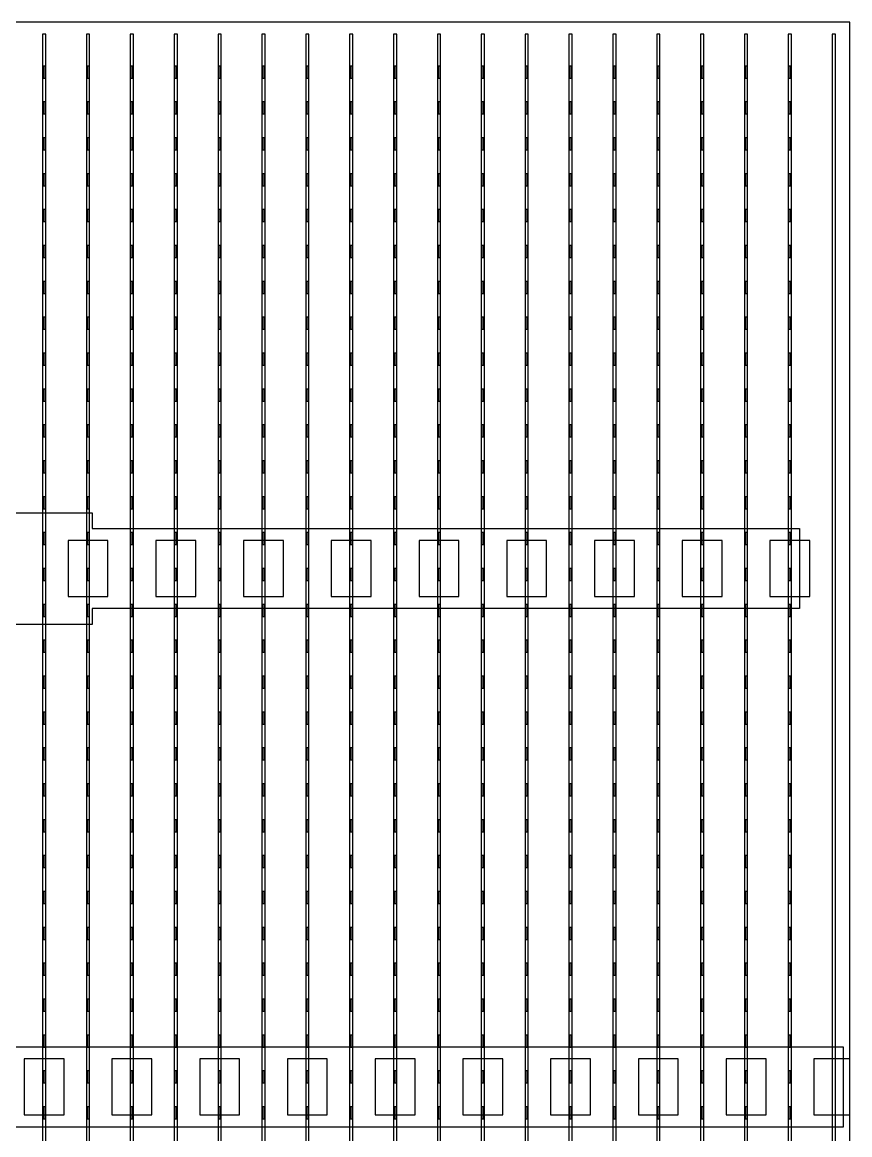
# Model space of a CAD drawing. Header units: millimetres. Extents: x -18 to 142, y -7 to 153.
# Drawn here: x 30.55 to 40.92, y 6.1 to 20.05 of the extents above; entities that cross this region are included whole.
import ezdxf

# ---------------------------------------------------------------- set-up
doc = ezdxf.new("R2010")
doc.units = ezdxf.units.MM
for name, color, linetype in [('BUSBARS', 3, 'Continuous'), ('CONTACT_PADS', 2, 'Continuous'), ('FINGERS', 1, 'Continuous'), ('INSULATION', 2, 'Continuous')]:
    doc.layers.add(name, color=color, linetype=linetype)

msp = doc.modelspace()

# ---------------------------------------------------------------- linework, layer by layer
at = {"layer": 'BUSBARS'}
for points in [[(40.29, 13.7), (40.29, 12.7), (31.42, 12.7), (31.42, 12.5), (30.22, 12.5), (30.22, 12.7), (21.35, 12.7), (21.35, 13.7), (30.22, 13.7), (30.22, 13.9), (31.42, 13.9), (31.42, 13.7), (40.29, 13.7)], [(40.84, 6.2), (40.84, 7.2), (20.8, 7.2), (20.8, 6.2), (40.84, 6.2)]]:
    msp.add_lwpolyline(points, close=True, dxfattribs=at)
at = {"layer": 'CONTACT_PADS'}
for points in [[(30.833, 19.35), (30.833, 19.5), (30.808, 19.5), (30.808, 19.35), (30.833, 19.35)], [(31.383, 19.35), (31.383, 19.5), (31.358, 19.5), (31.358, 19.35), (31.383, 19.35)], [(31.933, 19.35), (31.933, 19.5), (31.908, 19.5), (31.908, 19.35), (31.933, 19.35)], [(32.483, 19.35), (32.483, 19.5), (32.458, 19.5), (32.458, 19.35), (32.483, 19.35)], [(33.033, 19.35), (33.033, 19.5), (33.008, 19.5), (33.008, 19.35), (33.033, 19.35)], [(33.583, 19.35), (33.583, 19.5), (33.558, 19.5), (33.558, 19.35), (33.583, 19.35)], [(34.133, 19.35), (34.133, 19.5), (34.108, 19.5), (34.108, 19.35), (34.133, 19.35)], [(34.683, 19.35), (34.683, 19.5), (34.658, 19.5), (34.658, 19.35), (34.683, 19.35)], [(35.233, 19.35), (35.233, 19.5), (35.208, 19.5), (35.208, 19.35), (35.233, 19.35)], [(35.783, 19.35), (35.783, 19.5), (35.758, 19.5), (35.758, 19.35), (35.783, 19.35)], [(36.333, 19.35), (36.333, 19.5), (36.308, 19.5), (36.308, 19.35), (36.333, 19.35)], [(36.883, 19.35), (36.883, 19.5), (36.858, 19.5), (36.858, 19.35), (36.883, 19.35)], [(37.433, 19.35), (37.433, 19.5), (37.408, 19.5), (37.408, 19.35), (37.433, 19.35)], [(37.983, 19.35), (37.983, 19.5), (37.958, 19.5), (37.958, 19.35), (37.983, 19.35)], [(38.533, 19.35), (38.533, 19.5), (38.508, 19.5), (38.508, 19.35), (38.533, 19.35)], [(39.083, 19.35), (39.083, 19.5), (39.058, 19.5), (39.058, 19.35), (39.083, 19.35)], [(39.633, 19.35), (39.633, 19.5), (39.608, 19.5), (39.608, 19.35), (39.633, 19.35)], [(40.183, 19.35), (40.183, 19.5), (40.158, 19.5), (40.158, 19.35), (40.183, 19.35)], [(30.833, 18.9), (30.833, 19.05), (30.808, 19.05), (30.808, 18.9), (30.833, 18.9)], [(31.383, 18.9), (31.383, 19.05), (31.358, 19.05), (31.358, 18.9), (31.383, 18.9)], [(31.933, 18.9), (31.933, 19.05), (31.908, 19.05), (31.908, 18.9), (31.933, 18.9)], [(32.483, 18.9), (32.483, 19.05), (32.458, 19.05), (32.458, 18.9), (32.483, 18.9)], [(33.033, 18.9), (33.033, 19.05), (33.008, 19.05), (33.008, 18.9), (33.033, 18.9)], [(33.583, 18.9), (33.583, 19.05), (33.558, 19.05), (33.558, 18.9), (33.583, 18.9)], [(34.133, 18.9), (34.133, 19.05), (34.108, 19.05), (34.108, 18.9), (34.133, 18.9)], [(34.683, 18.9), (34.683, 19.05), (34.658, 19.05), (34.658, 18.9), (34.683, 18.9)], [(35.233, 18.9), (35.233, 19.05), (35.208, 19.05), (35.208, 18.9), (35.233, 18.9)], [(35.783, 18.9), (35.783, 19.05), (35.758, 19.05), (35.758, 18.9), (35.783, 18.9)], [(36.333, 18.9), (36.333, 19.05), (36.308, 19.05), (36.308, 18.9), (36.333, 18.9)], [(36.883, 18.9), (36.883, 19.05), (36.858, 19.05), (36.858, 18.9), (36.883, 18.9)], [(37.433, 18.9), (37.433, 19.05), (37.408, 19.05), (37.408, 18.9), (37.433, 18.9)], [(37.983, 18.9), (37.983, 19.05), (37.958, 19.05), (37.958, 18.9), (37.983, 18.9)], [(38.533, 18.9), (38.533, 19.05), (38.508, 19.05), (38.508, 18.9), (38.533, 18.9)], [(39.083, 18.9), (39.083, 19.05), (39.058, 19.05), (39.058, 18.9), (39.083, 18.9)], [(39.633, 18.9), (39.633, 19.05), (39.608, 19.05), (39.608, 18.9), (39.633, 18.9)], [(40.183, 18.9), (40.183, 19.05), (40.158, 19.05), (40.158, 18.9), (40.183, 18.9)], [(30.833, 18.45), (30.833, 18.6), (30.808, 18.6), (30.808, 18.45), (30.833, 18.45)], [(31.383, 18.45), (31.383, 18.6), (31.358, 18.6), (31.358, 18.45), (31.383, 18.45)], [(31.933, 18.45), (31.933, 18.6), (31.908, 18.6), (31.908, 18.45), (31.933, 18.45)], [(32.483, 18.45), (32.483, 18.6), (32.458, 18.6), (32.458, 18.45), (32.483, 18.45)], [(33.033, 18.45), (33.033, 18.6), (33.008, 18.6), (33.008, 18.45), (33.033, 18.45)], [(33.583, 18.45), (33.583, 18.6), (33.558, 18.6), (33.558, 18.45), (33.583, 18.45)], [(34.133, 18.45), (34.133, 18.6), (34.108, 18.6), (34.108, 18.45), (34.133, 18.45)], [(34.683, 18.45), (34.683, 18.6), (34.658, 18.6), (34.658, 18.45), (34.683, 18.45)], [(35.233, 18.45), (35.233, 18.6), (35.208, 18.6), (35.208, 18.45), (35.233, 18.45)], [(35.783, 18.45), (35.783, 18.6), (35.758, 18.6), (35.758, 18.45), (35.783, 18.45)], [(36.333, 18.45), (36.333, 18.6), (36.308, 18.6), (36.308, 18.45), (36.333, 18.45)], [(36.883, 18.45), (36.883, 18.6), (36.858, 18.6), (36.858, 18.45), (36.883, 18.45)], [(37.433, 18.45), (37.433, 18.6), (37.408, 18.6), (37.408, 18.45), (37.433, 18.45)], [(37.983, 18.45), (37.983, 18.6), (37.958, 18.6), (37.958, 18.45), (37.983, 18.45)], [(38.533, 18.45), (38.533, 18.6), (38.508, 18.6), (38.508, 18.45), (38.533, 18.45)], [(39.083, 18.45), (39.083, 18.6), (39.058, 18.6), (39.058, 18.45), (39.083, 18.45)], [(39.633, 18.45), (39.633, 18.6), (39.608, 18.6), (39.608, 18.45), (39.633, 18.45)], [(40.183, 18.45), (40.183, 18.6), (40.158, 18.6), (40.158, 18.45), (40.183, 18.45)], [(30.833, 18), (30.833, 18.15), (30.808, 18.15), (30.808, 18), (30.833, 18)], [(31.383, 18), (31.383, 18.15), (31.358, 18.15), (31.358, 18), (31.383, 18)], [(31.933, 18), (31.933, 18.15), (31.908, 18.15), (31.908, 18), (31.933, 18)], [(32.483, 18), (32.483, 18.15), (32.458, 18.15), (32.458, 18), (32.483, 18)], [(33.033, 18), (33.033, 18.15), (33.008, 18.15), (33.008, 18), (33.033, 18)], [(33.583, 18), (33.583, 18.15), (33.558, 18.15), (33.558, 18), (33.583, 18)], [(34.133, 18), (34.133, 18.15), (34.108, 18.15), (34.108, 18), (34.133, 18)], [(34.683, 18), (34.683, 18.15), (34.658, 18.15), (34.658, 18), (34.683, 18)], [(35.233, 18), (35.233, 18.15), (35.208, 18.15), (35.208, 18), (35.233, 18)], [(35.783, 18), (35.783, 18.15), (35.758, 18.15), (35.758, 18), (35.783, 18)], [(36.333, 18), (36.333, 18.15), (36.308, 18.15), (36.308, 18), (36.333, 18)], [(36.883, 18), (36.883, 18.15), (36.858, 18.15), (36.858, 18), (36.883, 18)], [(37.433, 18), (37.433, 18.15), (37.408, 18.15), (37.408, 18), (37.433, 18)], [(37.983, 18), (37.983, 18.15), (37.958, 18.15), (37.958, 18), (37.983, 18)], [(38.533, 18), (38.533, 18.15), (38.508, 18.15), (38.508, 18), (38.533, 18)], [(39.083, 18), (39.083, 18.15), (39.058, 18.15), (39.058, 18), (39.083, 18)], [(39.633, 18), (39.633, 18.15), (39.608, 18.15), (39.608, 18), (39.633, 18)], [(40.183, 18), (40.183, 18.15), (40.158, 18.15), (40.158, 18), (40.183, 18)], [(30.833, 17.55), (30.833, 17.7), (30.808, 17.7), (30.808, 17.55), (30.833, 17.55)], [(31.383, 17.55), (31.383, 17.7), (31.358, 17.7), (31.358, 17.55), (31.383, 17.55)], [(31.933, 17.55), (31.933, 17.7), (31.908, 17.7), (31.908, 17.55), (31.933, 17.55)], [(32.483, 17.55), (32.483, 17.7), (32.458, 17.7), (32.458, 17.55), (32.483, 17.55)], [(33.033, 17.55), (33.033, 17.7), (33.008, 17.7), (33.008, 17.55), (33.033, 17.55)], [(33.583, 17.55), (33.583, 17.7), (33.558, 17.7), (33.558, 17.55), (33.583, 17.55)], [(34.133, 17.55), (34.133, 17.7), (34.108, 17.7), (34.108, 17.55), (34.133, 17.55)], [(34.683, 17.55), (34.683, 17.7), (34.658, 17.7), (34.658, 17.55), (34.683, 17.55)], [(35.233, 17.55), (35.233, 17.7), (35.208, 17.7), (35.208, 17.55), (35.233, 17.55)], [(35.783, 17.55), (35.783, 17.7), (35.758, 17.7), (35.758, 17.55), (35.783, 17.55)], [(36.333, 17.55), (36.333, 17.7), (36.308, 17.7), (36.308, 17.55), (36.333, 17.55)], [(36.883, 17.55), (36.883, 17.7), (36.858, 17.7), (36.858, 17.55), (36.883, 17.55)], [(37.433, 17.55), (37.433, 17.7), (37.408, 17.7), (37.408, 17.55), (37.433, 17.55)], [(37.983, 17.55), (37.983, 17.7), (37.958, 17.7), (37.958, 17.55), (37.983, 17.55)], [(38.533, 17.55), (38.533, 17.7), (38.508, 17.7), (38.508, 17.55), (38.533, 17.55)], [(39.083, 17.55), (39.083, 17.7), (39.058, 17.7), (39.058, 17.55), (39.083, 17.55)], [(39.633, 17.55), (39.633, 17.7), (39.608, 17.7), (39.608, 17.55), (39.633, 17.55)], [(40.183, 17.55), (40.183, 17.7), (40.158, 17.7), (40.158, 17.55), (40.183, 17.55)], [(30.833, 17.1), (30.833, 17.25), (30.808, 17.25), (30.808, 17.1), (30.833, 17.1)], [(31.383, 17.1), (31.383, 17.25), (31.358, 17.25), (31.358, 17.1), (31.383, 17.1)], [(31.933, 17.1), (31.933, 17.25), (31.908, 17.25), (31.908, 17.1), (31.933, 17.1)], [(32.483, 17.1), (32.483, 17.25), (32.458, 17.25), (32.458, 17.1), (32.483, 17.1)], [(33.033, 17.1), (33.033, 17.25), (33.008, 17.25), (33.008, 17.1), (33.033, 17.1)], [(33.583, 17.1), (33.583, 17.25), (33.558, 17.25), (33.558, 17.1), (33.583, 17.1)], [(34.133, 17.1), (34.133, 17.25), (34.108, 17.25), (34.108, 17.1), (34.133, 17.1)], [(34.683, 17.1), (34.683, 17.25), (34.658, 17.25), (34.658, 17.1), (34.683, 17.1)], [(35.233, 17.1), (35.233, 17.25), (35.208, 17.25), (35.208, 17.1), (35.233, 17.1)], [(35.783, 17.1), (35.783, 17.25), (35.758, 17.25), (35.758, 17.1), (35.783, 17.1)], [(36.333, 17.1), (36.333, 17.25), (36.308, 17.25), (36.308, 17.1), (36.333, 17.1)], [(36.883, 17.1), (36.883, 17.25), (36.858, 17.25), (36.858, 17.1), (36.883, 17.1)], [(37.433, 17.1), (37.433, 17.25), (37.408, 17.25), (37.408, 17.1), (37.433, 17.1)], [(37.983, 17.1), (37.983, 17.25), (37.958, 17.25), (37.958, 17.1), (37.983, 17.1)], [(38.533, 17.1), (38.533, 17.25), (38.508, 17.25), (38.508, 17.1), (38.533, 17.1)], [(39.083, 17.1), (39.083, 17.25), (39.058, 17.25), (39.058, 17.1), (39.083, 17.1)], [(39.633, 17.1), (39.633, 17.25), (39.608, 17.25), (39.608, 17.1), (39.633, 17.1)], [(40.183, 17.1), (40.183, 17.25), (40.158, 17.25), (40.158, 17.1), (40.183, 17.1)], [(30.833, 16.65), (30.833, 16.8), (30.808, 16.8), (30.808, 16.65), (30.833, 16.65)], [(31.383, 16.65), (31.383, 16.8), (31.358, 16.8), (31.358, 16.65), (31.383, 16.65)], [(31.933, 16.65), (31.933, 16.8), (31.908, 16.8), (31.908, 16.65), (31.933, 16.65)], [(32.483, 16.65), (32.483, 16.8), (32.458, 16.8), (32.458, 16.65), (32.483, 16.65)], [(33.033, 16.65), (33.033, 16.8), (33.008, 16.8), (33.008, 16.65), (33.033, 16.65)], [(33.583, 16.65), (33.583, 16.8), (33.558, 16.8), (33.558, 16.65), (33.583, 16.65)], [(34.133, 16.65), (34.133, 16.8), (34.108, 16.8), (34.108, 16.65), (34.133, 16.65)], [(34.683, 16.65), (34.683, 16.8), (34.658, 16.8), (34.658, 16.65), (34.683, 16.65)], [(35.233, 16.65), (35.233, 16.8), (35.208, 16.8), (35.208, 16.65), (35.233, 16.65)], [(35.783, 16.65), (35.783, 16.8), (35.758, 16.8), (35.758, 16.65), (35.783, 16.65)], [(36.333, 16.65), (36.333, 16.8), (36.308, 16.8), (36.308, 16.65), (36.333, 16.65)], [(36.883, 16.65), (36.883, 16.8), (36.858, 16.8), (36.858, 16.65), (36.883, 16.65)], [(37.433, 16.65), (37.433, 16.8), (37.408, 16.8), (37.408, 16.65), (37.433, 16.65)], [(37.983, 16.65), (37.983, 16.8), (37.958, 16.8), (37.958, 16.65), (37.983, 16.65)], [(38.533, 16.65), (38.533, 16.8), (38.508, 16.8), (38.508, 16.65), (38.533, 16.65)], [(39.083, 16.65), (39.083, 16.8), (39.058, 16.8), (39.058, 16.65), (39.083, 16.65)], [(39.633, 16.65), (39.633, 16.8), (39.608, 16.8), (39.608, 16.65), (39.633, 16.65)], [(40.183, 16.65), (40.183, 16.8), (40.158, 16.8), (40.158, 16.65), (40.183, 16.65)], [(30.833, 16.2), (30.833, 16.35), (30.808, 16.35), (30.808, 16.2), (30.833, 16.2)], [(31.383, 16.2), (31.383, 16.35), (31.358, 16.35), (31.358, 16.2), (31.383, 16.2)], [(31.933, 16.2), (31.933, 16.35), (31.908, 16.35), (31.908, 16.2), (31.933, 16.2)], [(32.483, 16.2), (32.483, 16.35), (32.458, 16.35), (32.458, 16.2), (32.483, 16.2)], [(33.033, 16.2), (33.033, 16.35), (33.008, 16.35), (33.008, 16.2), (33.033, 16.2)], [(33.583, 16.2), (33.583, 16.35), (33.558, 16.35), (33.558, 16.2), (33.583, 16.2)], [(34.133, 16.2), (34.133, 16.35), (34.108, 16.35), (34.108, 16.2), (34.133, 16.2)], [(34.683, 16.2), (34.683, 16.35), (34.658, 16.35), (34.658, 16.2), (34.683, 16.2)], [(35.233, 16.2), (35.233, 16.35), (35.208, 16.35), (35.208, 16.2), (35.233, 16.2)], [(35.783, 16.2), (35.783, 16.35), (35.758, 16.35), (35.758, 16.2), (35.783, 16.2)], [(36.333, 16.2), (36.333, 16.35), (36.308, 16.35), (36.308, 16.2), (36.333, 16.2)], [(36.883, 16.2), (36.883, 16.35), (36.858, 16.35), (36.858, 16.2), (36.883, 16.2)], [(37.433, 16.2), (37.433, 16.35), (37.408, 16.35), (37.408, 16.2), (37.433, 16.2)], [(37.983, 16.2), (37.983, 16.35), (37.958, 16.35), (37.958, 16.2), (37.983, 16.2)], [(38.533, 16.2), (38.533, 16.35), (38.508, 16.35), (38.508, 16.2), (38.533, 16.2)], [(39.083, 16.2), (39.083, 16.35), (39.058, 16.35), (39.058, 16.2), (39.083, 16.2)], [(39.633, 16.2), (39.633, 16.35), (39.608, 16.35), (39.608, 16.2), (39.633, 16.2)], [(40.183, 16.2), (40.183, 16.35), (40.158, 16.35), (40.158, 16.2), (40.183, 16.2)], [(30.833, 15.75), (30.833, 15.9), (30.808, 15.9), (30.808, 15.75), (30.833, 15.75)], [(31.383, 15.75), (31.383, 15.9), (31.358, 15.9), (31.358, 15.75), (31.383, 15.75)], [(31.933, 15.75), (31.933, 15.9), (31.908, 15.9), (31.908, 15.75), (31.933, 15.75)], [(32.483, 15.75), (32.483, 15.9), (32.458, 15.9), (32.458, 15.75), (32.483, 15.75)], [(33.033, 15.75), (33.033, 15.9), (33.008, 15.9), (33.008, 15.75), (33.033, 15.75)], [(33.583, 15.75), (33.583, 15.9), (33.558, 15.9), (33.558, 15.75), (33.583, 15.75)], [(34.133, 15.75), (34.133, 15.9), (34.108, 15.9), (34.108, 15.75), (34.133, 15.75)], [(34.683, 15.75), (34.683, 15.9), (34.658, 15.9), (34.658, 15.75), (34.683, 15.75)], [(35.233, 15.75), (35.233, 15.9), (35.208, 15.9), (35.208, 15.75), (35.233, 15.75)], [(35.783, 15.75), (35.783, 15.9), (35.758, 15.9), (35.758, 15.75), (35.783, 15.75)], [(36.333, 15.75), (36.333, 15.9), (36.308, 15.9), (36.308, 15.75), (36.333, 15.75)], [(36.883, 15.75), (36.883, 15.9), (36.858, 15.9), (36.858, 15.75), (36.883, 15.75)], [(37.433, 15.75), (37.433, 15.9), (37.408, 15.9), (37.408, 15.75), (37.433, 15.75)], [(37.983, 15.75), (37.983, 15.9), (37.958, 15.9), (37.958, 15.75), (37.983, 15.75)], [(38.533, 15.75), (38.533, 15.9), (38.508, 15.9), (38.508, 15.75), (38.533, 15.75)], [(39.083, 15.75), (39.083, 15.9), (39.058, 15.9), (39.058, 15.75), (39.083, 15.75)], [(39.633, 15.75), (39.633, 15.9), (39.608, 15.9), (39.608, 15.75), (39.633, 15.75)], [(40.183, 15.75), (40.183, 15.9), (40.158, 15.9), (40.158, 15.75), (40.183, 15.75)], [(30.833, 15.3), (30.833, 15.45), (30.808, 15.45), (30.808, 15.3), (30.833, 15.3)], [(31.383, 15.3), (31.383, 15.45), (31.358, 15.45), (31.358, 15.3), (31.383, 15.3)], [(31.933, 15.3), (31.933, 15.45), (31.908, 15.45), (31.908, 15.3), (31.933, 15.3)], [(32.483, 15.3), (32.483, 15.45), (32.458, 15.45), (32.458, 15.3), (32.483, 15.3)], [(33.033, 15.3), (33.033, 15.45), (33.008, 15.45), (33.008, 15.3), (33.033, 15.3)], [(33.583, 15.3), (33.583, 15.45), (33.558, 15.45), (33.558, 15.3), (33.583, 15.3)], [(34.133, 15.3), (34.133, 15.45), (34.108, 15.45), (34.108, 15.3), (34.133, 15.3)], [(34.683, 15.3), (34.683, 15.45), (34.658, 15.45), (34.658, 15.3), (34.683, 15.3)], [(35.233, 15.3), (35.233, 15.45), (35.208, 15.45), (35.208, 15.3), (35.233, 15.3)], [(35.783, 15.3), (35.783, 15.45), (35.758, 15.45), (35.758, 15.3), (35.783, 15.3)], [(36.333, 15.3), (36.333, 15.45), (36.308, 15.45), (36.308, 15.3), (36.333, 15.3)], [(36.883, 15.3), (36.883, 15.45), (36.858, 15.45), (36.858, 15.3), (36.883, 15.3)], [(37.433, 15.3), (37.433, 15.45), (37.408, 15.45), (37.408, 15.3), (37.433, 15.3)], [(37.983, 15.3), (37.983, 15.45), (37.958, 15.45), (37.958, 15.3), (37.983, 15.3)], [(38.533, 15.3), (38.533, 15.45), (38.508, 15.45), (38.508, 15.3), (38.533, 15.3)], [(39.083, 15.3), (39.083, 15.45), (39.058, 15.45), (39.058, 15.3), (39.083, 15.3)], [(39.633, 15.3), (39.633, 15.45), (39.608, 15.45), (39.608, 15.3), (39.633, 15.3)], [(40.183, 15.3), (40.183, 15.45), (40.158, 15.45), (40.158, 15.3), (40.183, 15.3)], [(30.833, 14.85), (30.833, 15), (30.808, 15), (30.808, 14.85), (30.833, 14.85)], [(31.383, 14.85), (31.383, 15), (31.358, 15), (31.358, 14.85), (31.383, 14.85)], [(31.933, 14.85), (31.933, 15), (31.908, 15), (31.908, 14.85), (31.933, 14.85)], [(32.483, 14.85), (32.483, 15), (32.458, 15), (32.458, 14.85), (32.483, 14.85)], [(33.033, 14.85), (33.033, 15), (33.008, 15), (33.008, 14.85), (33.033, 14.85)], [(33.583, 14.85), (33.583, 15), (33.558, 15), (33.558, 14.85), (33.583, 14.85)], [(34.133, 14.85), (34.133, 15), (34.108, 15), (34.108, 14.85), (34.133, 14.85)], [(34.683, 14.85), (34.683, 15), (34.658, 15), (34.658, 14.85), (34.683, 14.85)], [(35.233, 14.85), (35.233, 15), (35.208, 15), (35.208, 14.85), (35.233, 14.85)], [(35.783, 14.85), (35.783, 15), (35.758, 15), (35.758, 14.85), (35.783, 14.85)], [(36.333, 14.85), (36.333, 15), (36.308, 15), (36.308, 14.85), (36.333, 14.85)], [(36.883, 14.85), (36.883, 15), (36.858, 15), (36.858, 14.85), (36.883, 14.85)], [(37.433, 14.85), (37.433, 15), (37.408, 15), (37.408, 14.85), (37.433, 14.85)], [(37.983, 14.85), (37.983, 15), (37.958, 15), (37.958, 14.85), (37.983, 14.85)], [(38.533, 14.85), (38.533, 15), (38.508, 15), (38.508, 14.85), (38.533, 14.85)], [(39.083, 14.85), (39.083, 15), (39.058, 15), (39.058, 14.85), (39.083, 14.85)], [(39.633, 14.85), (39.633, 15), (39.608, 15), (39.608, 14.85), (39.633, 14.85)], [(40.183, 14.85), (40.183, 15), (40.158, 15), (40.158, 14.85), (40.183, 14.85)], [(30.833, 14.4), (30.833, 14.55), (30.808, 14.55), (30.808, 14.4), (30.833, 14.4)], [(31.383, 14.4), (31.383, 14.55), (31.358, 14.55), (31.358, 14.4), (31.383, 14.4)], [(31.933, 14.4), (31.933, 14.55), (31.908, 14.55), (31.908, 14.4), (31.933, 14.4)], [(32.483, 14.4), (32.483, 14.55), (32.458, 14.55), (32.458, 14.4), (32.483, 14.4)], [(33.033, 14.4), (33.033, 14.55), (33.008, 14.55), (33.008, 14.4), (33.033, 14.4)], [(33.583, 14.4), (33.583, 14.55), (33.558, 14.55), (33.558, 14.4), (33.583, 14.4)], [(34.133, 14.4), (34.133, 14.55), (34.108, 14.55), (34.108, 14.4), (34.133, 14.4)], [(34.683, 14.4), (34.683, 14.55), (34.658, 14.55), (34.658, 14.4), (34.683, 14.4)], [(35.233, 14.4), (35.233, 14.55), (35.208, 14.55), (35.208, 14.4), (35.233, 14.4)], [(35.783, 14.4), (35.783, 14.55), (35.758, 14.55), (35.758, 14.4), (35.783, 14.4)], [(36.333, 14.4), (36.333, 14.55), (36.308, 14.55), (36.308, 14.4), (36.333, 14.4)], [(36.883, 14.4), (36.883, 14.55), (36.858, 14.55), (36.858, 14.4), (36.883, 14.4)], [(37.433, 14.4), (37.433, 14.55), (37.408, 14.55), (37.408, 14.4), (37.433, 14.4)], [(37.983, 14.4), (37.983, 14.55), (37.958, 14.55), (37.958, 14.4), (37.983, 14.4)], [(38.533, 14.4), (38.533, 14.55), (38.508, 14.55), (38.508, 14.4), (38.533, 14.4)], [(39.083, 14.4), (39.083, 14.55), (39.058, 14.55), (39.058, 14.4), (39.083, 14.4)], [(39.633, 14.4), (39.633, 14.55), (39.608, 14.55), (39.608, 14.4), (39.633, 14.4)], [(40.183, 14.4), (40.183, 14.55), (40.158, 14.55), (40.158, 14.4), (40.183, 14.4)], [(30.833, 13.95), (30.833, 14.1), (30.808, 14.1), (30.808, 13.95), (30.833, 13.95)], [(31.383, 13.95), (31.383, 14.1), (31.358, 14.1), (31.358, 13.95), (31.383, 13.95)], [(31.933, 13.95), (31.933, 14.1), (31.908, 14.1), (31.908, 13.95), (31.933, 13.95)], [(32.483, 13.95), (32.483, 14.1), (32.458, 14.1), (32.458, 13.95), (32.483, 13.95)], [(33.033, 13.95), (33.033, 14.1), (33.008, 14.1), (33.008, 13.95), (33.033, 13.95)], [(33.583, 13.95), (33.583, 14.1), (33.558, 14.1), (33.558, 13.95), (33.583, 13.95)], [(34.133, 13.95), (34.133, 14.1), (34.108, 14.1), (34.108, 13.95), (34.133, 13.95)], [(34.683, 13.95), (34.683, 14.1), (34.658, 14.1), (34.658, 13.95), (34.683, 13.95)], [(35.233, 13.95), (35.233, 14.1), (35.208, 14.1), (35.208, 13.95), (35.233, 13.95)], [(35.783, 13.95), (35.783, 14.1), (35.758, 14.1), (35.758, 13.95), (35.783, 13.95)], [(36.333, 13.95), (36.333, 14.1), (36.308, 14.1), (36.308, 13.95), (36.333, 13.95)], [(36.883, 13.95), (36.883, 14.1), (36.858, 14.1), (36.858, 13.95), (36.883, 13.95)], [(37.433, 13.95), (37.433, 14.1), (37.408, 14.1), (37.408, 13.95), (37.433, 13.95)], [(37.983, 13.95), (37.983, 14.1), (37.958, 14.1), (37.958, 13.95), (37.983, 13.95)], [(38.533, 13.95), (38.533, 14.1), (38.508, 14.1), (38.508, 13.95), (38.533, 13.95)], [(39.083, 13.95), (39.083, 14.1), (39.058, 14.1), (39.058, 13.95), (39.083, 13.95)], [(39.633, 13.95), (39.633, 14.1), (39.608, 14.1), (39.608, 13.95), (39.633, 13.95)], [(40.183, 13.95), (40.183, 14.1), (40.158, 14.1), (40.158, 13.95), (40.183, 13.95)], [(30.833, 13.5), (30.833, 13.65), (30.808, 13.65), (30.808, 13.5), (30.833, 13.5)], [(31.383, 13.5), (31.383, 13.65), (31.358, 13.65), (31.358, 13.5), (31.383, 13.5)], [(31.933, 13.5), (31.933, 13.65), (31.908, 13.65), (31.908, 13.5), (31.933, 13.5)], [(32.483, 13.5), (32.483, 13.65), (32.458, 13.65), (32.458, 13.5), (32.483, 13.5)], [(33.033, 13.5), (33.033, 13.65), (33.008, 13.65), (33.008, 13.5), (33.033, 13.5)], [(33.583, 13.5), (33.583, 13.65), (33.558, 13.65), (33.558, 13.5), (33.583, 13.5)], [(34.133, 13.5), (34.133, 13.65), (34.108, 13.65), (34.108, 13.5), (34.133, 13.5)], [(34.683, 13.5), (34.683, 13.65), (34.658, 13.65), (34.658, 13.5), (34.683, 13.5)], [(35.233, 13.5), (35.233, 13.65), (35.208, 13.65), (35.208, 13.5), (35.233, 13.5)], [(35.783, 13.5), (35.783, 13.65), (35.758, 13.65), (35.758, 13.5), (35.783, 13.5)], [(36.333, 13.5), (36.333, 13.65), (36.308, 13.65), (36.308, 13.5), (36.333, 13.5)], [(36.883, 13.5), (36.883, 13.65), (36.858, 13.65), (36.858, 13.5), (36.883, 13.5)], [(37.433, 13.5), (37.433, 13.65), (37.408, 13.65), (37.408, 13.5), (37.433, 13.5)], [(37.983, 13.5), (37.983, 13.65), (37.958, 13.65), (37.958, 13.5), (37.983, 13.5)], [(38.533, 13.5), (38.533, 13.65), (38.508, 13.65), (38.508, 13.5), (38.533, 13.5)], [(39.083, 13.5), (39.083, 13.65), (39.058, 13.65), (39.058, 13.5), (39.083, 13.5)], [(39.633, 13.5), (39.633, 13.65), (39.608, 13.65), (39.608, 13.5), (39.633, 13.5)], [(40.183, 13.5), (40.183, 13.65), (40.158, 13.65), (40.158, 13.5), (40.183, 13.5)], [(30.833, 13.05), (30.833, 13.2), (30.808, 13.2), (30.808, 13.05), (30.833, 13.05)], [(31.383, 13.05), (31.383, 13.2), (31.358, 13.2), (31.358, 13.05), (31.383, 13.05)], [(31.933, 13.05), (31.933, 13.2), (31.908, 13.2), (31.908, 13.05), (31.933, 13.05)], [(32.483, 13.05), (32.483, 13.2), (32.458, 13.2), (32.458, 13.05), (32.483, 13.05)], [(33.033, 13.05), (33.033, 13.2), (33.008, 13.2), (33.008, 13.05), (33.033, 13.05)], [(33.583, 13.05), (33.583, 13.2), (33.558, 13.2), (33.558, 13.05), (33.583, 13.05)], [(34.133, 13.05), (34.133, 13.2), (34.108, 13.2), (34.108, 13.05), (34.133, 13.05)], [(34.683, 13.05), (34.683, 13.2), (34.658, 13.2), (34.658, 13.05), (34.683, 13.05)], [(35.233, 13.05), (35.233, 13.2), (35.208, 13.2), (35.208, 13.05), (35.233, 13.05)], [(35.783, 13.05), (35.783, 13.2), (35.758, 13.2), (35.758, 13.05), (35.783, 13.05)], [(36.333, 13.05), (36.333, 13.2), (36.308, 13.2), (36.308, 13.05), (36.333, 13.05)], [(36.883, 13.05), (36.883, 13.2), (36.858, 13.2), (36.858, 13.05), (36.883, 13.05)], [(37.433, 13.05), (37.433, 13.2), (37.408, 13.2), (37.408, 13.05), (37.433, 13.05)], [(37.983, 13.05), (37.983, 13.2), (37.958, 13.2), (37.958, 13.05), (37.983, 13.05)], [(38.533, 13.05), (38.533, 13.2), (38.508, 13.2), (38.508, 13.05), (38.533, 13.05)], [(39.083, 13.05), (39.083, 13.2), (39.058, 13.2), (39.058, 13.05), (39.083, 13.05)], [(39.633, 13.05), (39.633, 13.2), (39.608, 13.2), (39.608, 13.05), (39.633, 13.05)], [(40.183, 13.05), (40.183, 13.2), (40.158, 13.2), (40.158, 13.05), (40.183, 13.05)], [(30.833, 12.6), (30.833, 12.75), (30.808, 12.75), (30.808, 12.6), (30.833, 12.6)], [(31.383, 12.6), (31.383, 12.75), (31.358, 12.75), (31.358, 12.6), (31.383, 12.6)], [(31.933, 12.6), (31.933, 12.75), (31.908, 12.75), (31.908, 12.6), (31.933, 12.6)], [(32.483, 12.6), (32.483, 12.75), (32.458, 12.75), (32.458, 12.6), (32.483, 12.6)], [(33.033, 12.6), (33.033, 12.75), (33.008, 12.75), (33.008, 12.6), (33.033, 12.6)], [(33.583, 12.6), (33.583, 12.75), (33.558, 12.75), (33.558, 12.6), (33.583, 12.6)], [(34.133, 12.6), (34.133, 12.75), (34.108, 12.75), (34.108, 12.6), (34.133, 12.6)], [(34.683, 12.6), (34.683, 12.75), (34.658, 12.75), (34.658, 12.6), (34.683, 12.6)], [(35.233, 12.6), (35.233, 12.75), (35.208, 12.75), (35.208, 12.6), (35.233, 12.6)], [(35.783, 12.6), (35.783, 12.75), (35.758, 12.75), (35.758, 12.6), (35.783, 12.6)], [(36.333, 12.6), (36.333, 12.75), (36.308, 12.75), (36.308, 12.6), (36.333, 12.6)], [(36.883, 12.6), (36.883, 12.75), (36.858, 12.75), (36.858, 12.6), (36.883, 12.6)], [(37.433, 12.6), (37.433, 12.75), (37.408, 12.75), (37.408, 12.6), (37.433, 12.6)], [(37.983, 12.6), (37.983, 12.75), (37.958, 12.75), (37.958, 12.6), (37.983, 12.6)], [(38.533, 12.6), (38.533, 12.75), (38.508, 12.75), (38.508, 12.6), (38.533, 12.6)], [(39.083, 12.6), (39.083, 12.75), (39.058, 12.75), (39.058, 12.6), (39.083, 12.6)], [(39.633, 12.6), (39.633, 12.75), (39.608, 12.75), (39.608, 12.6), (39.633, 12.6)], [(40.183, 12.6), (40.183, 12.75), (40.158, 12.75), (40.158, 12.6), (40.183, 12.6)], [(30.833, 12.15), (30.833, 12.3), (30.808, 12.3), (30.808, 12.15), (30.833, 12.15)], [(31.383, 12.15), (31.383, 12.3), (31.358, 12.3), (31.358, 12.15), (31.383, 12.15)], [(31.933, 12.15), (31.933, 12.3), (31.908, 12.3), (31.908, 12.15), (31.933, 12.15)], [(32.483, 12.15), (32.483, 12.3), (32.458, 12.3), (32.458, 12.15), (32.483, 12.15)], [(33.033, 12.15), (33.033, 12.3), (33.008, 12.3), (33.008, 12.15), (33.033, 12.15)], [(33.583, 12.15), (33.583, 12.3), (33.558, 12.3), (33.558, 12.15), (33.583, 12.15)], [(34.133, 12.15), (34.133, 12.3), (34.108, 12.3), (34.108, 12.15), (34.133, 12.15)], [(34.683, 12.15), (34.683, 12.3), (34.658, 12.3), (34.658, 12.15), (34.683, 12.15)], [(35.233, 12.15), (35.233, 12.3), (35.208, 12.3), (35.208, 12.15), (35.233, 12.15)], [(35.783, 12.15), (35.783, 12.3), (35.758, 12.3), (35.758, 12.15), (35.783, 12.15)], [(36.333, 12.15), (36.333, 12.3), (36.308, 12.3), (36.308, 12.15), (36.333, 12.15)], [(36.883, 12.15), (36.883, 12.3), (36.858, 12.3), (36.858, 12.15), (36.883, 12.15)], [(37.433, 12.15), (37.433, 12.3), (37.408, 12.3), (37.408, 12.15), (37.433, 12.15)], [(37.983, 12.15), (37.983, 12.3), (37.958, 12.3), (37.958, 12.15), (37.983, 12.15)], [(38.533, 12.15), (38.533, 12.3), (38.508, 12.3), (38.508, 12.15), (38.533, 12.15)], [(39.083, 12.15), (39.083, 12.3), (39.058, 12.3), (39.058, 12.15), (39.083, 12.15)], [(39.633, 12.15), (39.633, 12.3), (39.608, 12.3), (39.608, 12.15), (39.633, 12.15)], [(40.183, 12.15), (40.183, 12.3), (40.158, 12.3), (40.158, 12.15), (40.183, 12.15)], [(30.833, 11.7), (30.833, 11.85), (30.808, 11.85), (30.808, 11.7), (30.833, 11.7)], [(31.383, 11.7), (31.383, 11.85), (31.358, 11.85), (31.358, 11.7), (31.383, 11.7)], [(31.933, 11.7), (31.933, 11.85), (31.908, 11.85), (31.908, 11.7), (31.933, 11.7)], [(32.483, 11.7), (32.483, 11.85), (32.458, 11.85), (32.458, 11.7), (32.483, 11.7)], [(33.033, 11.7), (33.033, 11.85), (33.008, 11.85), (33.008, 11.7), (33.033, 11.7)], [(33.583, 11.7), (33.583, 11.85), (33.558, 11.85), (33.558, 11.7), (33.583, 11.7)], [(34.133, 11.7), (34.133, 11.85), (34.108, 11.85), (34.108, 11.7), (34.133, 11.7)], [(34.683, 11.7), (34.683, 11.85), (34.658, 11.85), (34.658, 11.7), (34.683, 11.7)], [(35.233, 11.7), (35.233, 11.85), (35.208, 11.85), (35.208, 11.7), (35.233, 11.7)], [(35.783, 11.7), (35.783, 11.85), (35.758, 11.85), (35.758, 11.7), (35.783, 11.7)], [(36.333, 11.7), (36.333, 11.85), (36.308, 11.85), (36.308, 11.7), (36.333, 11.7)], [(36.883, 11.7), (36.883, 11.85), (36.858, 11.85), (36.858, 11.7), (36.883, 11.7)], [(37.433, 11.7), (37.433, 11.85), (37.408, 11.85), (37.408, 11.7), (37.433, 11.7)], [(37.983, 11.7), (37.983, 11.85), (37.958, 11.85), (37.958, 11.7), (37.983, 11.7)], [(38.533, 11.7), (38.533, 11.85), (38.508, 11.85), (38.508, 11.7), (38.533, 11.7)], [(39.083, 11.7), (39.083, 11.85), (39.058, 11.85), (39.058, 11.7), (39.083, 11.7)], [(39.633, 11.7), (39.633, 11.85), (39.608, 11.85), (39.608, 11.7), (39.633, 11.7)], [(40.183, 11.7), (40.183, 11.85), (40.158, 11.85), (40.158, 11.7), (40.183, 11.7)], [(30.833, 11.25), (30.833, 11.4), (30.808, 11.4), (30.808, 11.25), (30.833, 11.25)], [(31.383, 11.25), (31.383, 11.4), (31.358, 11.4), (31.358, 11.25), (31.383, 11.25)], [(31.933, 11.25), (31.933, 11.4), (31.908, 11.4), (31.908, 11.25), (31.933, 11.25)], [(32.483, 11.25), (32.483, 11.4), (32.458, 11.4), (32.458, 11.25), (32.483, 11.25)], [(33.033, 11.25), (33.033, 11.4), (33.008, 11.4), (33.008, 11.25), (33.033, 11.25)], [(33.583, 11.25), (33.583, 11.4), (33.558, 11.4), (33.558, 11.25), (33.583, 11.25)], [(34.133, 11.25), (34.133, 11.4), (34.108, 11.4), (34.108, 11.25), (34.133, 11.25)], [(34.683, 11.25), (34.683, 11.4), (34.658, 11.4), (34.658, 11.25), (34.683, 11.25)], [(35.233, 11.25), (35.233, 11.4), (35.208, 11.4), (35.208, 11.25), (35.233, 11.25)], [(35.783, 11.25), (35.783, 11.4), (35.758, 11.4), (35.758, 11.25), (35.783, 11.25)], [(36.333, 11.25), (36.333, 11.4), (36.308, 11.4), (36.308, 11.25), (36.333, 11.25)], [(36.883, 11.25), (36.883, 11.4), (36.858, 11.4), (36.858, 11.25), (36.883, 11.25)], [(37.433, 11.25), (37.433, 11.4), (37.408, 11.4), (37.408, 11.25), (37.433, 11.25)], [(37.983, 11.25), (37.983, 11.4), (37.958, 11.4), (37.958, 11.25), (37.983, 11.25)], [(38.533, 11.25), (38.533, 11.4), (38.508, 11.4), (38.508, 11.25), (38.533, 11.25)], [(39.083, 11.25), (39.083, 11.4), (39.058, 11.4), (39.058, 11.25), (39.083, 11.25)], [(39.633, 11.25), (39.633, 11.4), (39.608, 11.4), (39.608, 11.25), (39.633, 11.25)], [(40.183, 11.25), (40.183, 11.4), (40.158, 11.4), (40.158, 11.25), (40.183, 11.25)], [(30.833, 10.8), (30.833, 10.95), (30.808, 10.95), (30.808, 10.8), (30.833, 10.8)], [(31.383, 10.8), (31.383, 10.95), (31.358, 10.95), (31.358, 10.8), (31.383, 10.8)], [(31.933, 10.8), (31.933, 10.95), (31.908, 10.95), (31.908, 10.8), (31.933, 10.8)], [(32.483, 10.8), (32.483, 10.95), (32.458, 10.95), (32.458, 10.8), (32.483, 10.8)], [(33.033, 10.8), (33.033, 10.95), (33.008, 10.95), (33.008, 10.8), (33.033, 10.8)], [(33.583, 10.8), (33.583, 10.95), (33.558, 10.95), (33.558, 10.8), (33.583, 10.8)], [(34.133, 10.8), (34.133, 10.95), (34.108, 10.95), (34.108, 10.8), (34.133, 10.8)], [(34.683, 10.8), (34.683, 10.95), (34.658, 10.95), (34.658, 10.8), (34.683, 10.8)], [(35.233, 10.8), (35.233, 10.95), (35.208, 10.95), (35.208, 10.8), (35.233, 10.8)], [(35.783, 10.8), (35.783, 10.95), (35.758, 10.95), (35.758, 10.8), (35.783, 10.8)], [(36.333, 10.8), (36.333, 10.95), (36.308, 10.95), (36.308, 10.8), (36.333, 10.8)], [(36.883, 10.8), (36.883, 10.95), (36.858, 10.95), (36.858, 10.8), (36.883, 10.8)], [(37.433, 10.8), (37.433, 10.95), (37.408, 10.95), (37.408, 10.8), (37.433, 10.8)], [(37.983, 10.8), (37.983, 10.95), (37.958, 10.95), (37.958, 10.8), (37.983, 10.8)], [(38.533, 10.8), (38.533, 10.95), (38.508, 10.95), (38.508, 10.8), (38.533, 10.8)], [(39.083, 10.8), (39.083, 10.95), (39.058, 10.95), (39.058, 10.8), (39.083, 10.8)], [(39.633, 10.8), (39.633, 10.95), (39.608, 10.95), (39.608, 10.8), (39.633, 10.8)], [(40.183, 10.8), (40.183, 10.95), (40.158, 10.95), (40.158, 10.8), (40.183, 10.8)], [(30.833, 10.35), (30.833, 10.5), (30.808, 10.5), (30.808, 10.35), (30.833, 10.35)], [(31.383, 10.35), (31.383, 10.5), (31.358, 10.5), (31.358, 10.35), (31.383, 10.35)], [(31.933, 10.35), (31.933, 10.5), (31.908, 10.5), (31.908, 10.35), (31.933, 10.35)], [(32.483, 10.35), (32.483, 10.5), (32.458, 10.5), (32.458, 10.35), (32.483, 10.35)], [(33.033, 10.35), (33.033, 10.5), (33.008, 10.5), (33.008, 10.35), (33.033, 10.35)], [(33.583, 10.35), (33.583, 10.5), (33.558, 10.5), (33.558, 10.35), (33.583, 10.35)], [(34.133, 10.35), (34.133, 10.5), (34.108, 10.5), (34.108, 10.35), (34.133, 10.35)], [(34.683, 10.35), (34.683, 10.5), (34.658, 10.5), (34.658, 10.35), (34.683, 10.35)], [(35.233, 10.35), (35.233, 10.5), (35.208, 10.5), (35.208, 10.35), (35.233, 10.35)], [(35.783, 10.35), (35.783, 10.5), (35.758, 10.5), (35.758, 10.35), (35.783, 10.35)], [(36.333, 10.35), (36.333, 10.5), (36.308, 10.5), (36.308, 10.35), (36.333, 10.35)], [(36.883, 10.35), (36.883, 10.5), (36.858, 10.5), (36.858, 10.35), (36.883, 10.35)], [(37.433, 10.35), (37.433, 10.5), (37.408, 10.5), (37.408, 10.35), (37.433, 10.35)], [(37.983, 10.35), (37.983, 10.5), (37.958, 10.5), (37.958, 10.35), (37.983, 10.35)], [(38.533, 10.35), (38.533, 10.5), (38.508, 10.5), (38.508, 10.35), (38.533, 10.35)], [(39.083, 10.35), (39.083, 10.5), (39.058, 10.5), (39.058, 10.35), (39.083, 10.35)], [(39.633, 10.35), (39.633, 10.5), (39.608, 10.5), (39.608, 10.35), (39.633, 10.35)], [(40.183, 10.35), (40.183, 10.5), (40.158, 10.5), (40.158, 10.35), (40.183, 10.35)], [(30.833, 9.9), (30.833, 10.05), (30.808, 10.05), (30.808, 9.9), (30.833, 9.9)], [(31.383, 9.9), (31.383, 10.05), (31.358, 10.05), (31.358, 9.9), (31.383, 9.9)], [(31.933, 9.9), (31.933, 10.05), (31.908, 10.05), (31.908, 9.9), (31.933, 9.9)], [(32.483, 9.9), (32.483, 10.05), (32.458, 10.05), (32.458, 9.9), (32.483, 9.9)], [(33.033, 9.9), (33.033, 10.05), (33.008, 10.05), (33.008, 9.9), (33.033, 9.9)], [(33.583, 9.9), (33.583, 10.05), (33.558, 10.05), (33.558, 9.9), (33.583, 9.9)], [(34.133, 9.9), (34.133, 10.05), (34.108, 10.05), (34.108, 9.9), (34.133, 9.9)], [(34.683, 9.9), (34.683, 10.05), (34.658, 10.05), (34.658, 9.9), (34.683, 9.9)], [(35.233, 9.9), (35.233, 10.05), (35.208, 10.05), (35.208, 9.9), (35.233, 9.9)], [(35.783, 9.9), (35.783, 10.05), (35.758, 10.05), (35.758, 9.9), (35.783, 9.9)], [(36.333, 9.9), (36.333, 10.05), (36.308, 10.05), (36.308, 9.9), (36.333, 9.9)], [(36.883, 9.9), (36.883, 10.05), (36.858, 10.05), (36.858, 9.9), (36.883, 9.9)], [(37.433, 9.9), (37.433, 10.05), (37.408, 10.05), (37.408, 9.9), (37.433, 9.9)], [(37.983, 9.9), (37.983, 10.05), (37.958, 10.05), (37.958, 9.9), (37.983, 9.9)], [(38.533, 9.9), (38.533, 10.05), (38.508, 10.05), (38.508, 9.9), (38.533, 9.9)], [(39.083, 9.9), (39.083, 10.05), (39.058, 10.05), (39.058, 9.9), (39.083, 9.9)], [(39.633, 9.9), (39.633, 10.05), (39.608, 10.05), (39.608, 9.9), (39.633, 9.9)], [(40.183, 9.9), (40.183, 10.05), (40.158, 10.05), (40.158, 9.9), (40.183, 9.9)], [(30.833, 9.45), (30.833, 9.6), (30.808, 9.6), (30.808, 9.45), (30.833, 9.45)], [(31.383, 9.45), (31.383, 9.6), (31.358, 9.6), (31.358, 9.45), (31.383, 9.45)], [(31.933, 9.45), (31.933, 9.6), (31.908, 9.6), (31.908, 9.45), (31.933, 9.45)], [(32.483, 9.45), (32.483, 9.6), (32.458, 9.6), (32.458, 9.45), (32.483, 9.45)], [(33.033, 9.45), (33.033, 9.6), (33.008, 9.6), (33.008, 9.45), (33.033, 9.45)], [(33.583, 9.45), (33.583, 9.6), (33.558, 9.6), (33.558, 9.45), (33.583, 9.45)], [(34.133, 9.45), (34.133, 9.6), (34.108, 9.6), (34.108, 9.45), (34.133, 9.45)], [(34.683, 9.45), (34.683, 9.6), (34.658, 9.6), (34.658, 9.45), (34.683, 9.45)], [(35.233, 9.45), (35.233, 9.6), (35.208, 9.6), (35.208, 9.45), (35.233, 9.45)], [(35.783, 9.45), (35.783, 9.6), (35.758, 9.6), (35.758, 9.45), (35.783, 9.45)], [(36.333, 9.45), (36.333, 9.6), (36.308, 9.6), (36.308, 9.45), (36.333, 9.45)], [(36.883, 9.45), (36.883, 9.6), (36.858, 9.6), (36.858, 9.45), (36.883, 9.45)], [(37.433, 9.45), (37.433, 9.6), (37.408, 9.6), (37.408, 9.45), (37.433, 9.45)], [(37.983, 9.45), (37.983, 9.6), (37.958, 9.6), (37.958, 9.45), (37.983, 9.45)], [(38.533, 9.45), (38.533, 9.6), (38.508, 9.6), (38.508, 9.45), (38.533, 9.45)], [(39.083, 9.45), (39.083, 9.6), (39.058, 9.6), (39.058, 9.45), (39.083, 9.45)], [(39.633, 9.45), (39.633, 9.6), (39.608, 9.6), (39.608, 9.45), (39.633, 9.45)], [(40.183, 9.45), (40.183, 9.6), (40.158, 9.6), (40.158, 9.45), (40.183, 9.45)], [(30.833, 9), (30.833, 9.15), (30.808, 9.15), (30.808, 9), (30.833, 9)], [(31.383, 9), (31.383, 9.15), (31.358, 9.15), (31.358, 9), (31.383, 9)], [(31.933, 9), (31.933, 9.15), (31.908, 9.15), (31.908, 9), (31.933, 9)], [(32.483, 9), (32.483, 9.15), (32.458, 9.15), (32.458, 9), (32.483, 9)], [(33.033, 9), (33.033, 9.15), (33.008, 9.15), (33.008, 9), (33.033, 9)], [(33.583, 9), (33.583, 9.15), (33.558, 9.15), (33.558, 9), (33.583, 9)], [(34.133, 9), (34.133, 9.15), (34.108, 9.15), (34.108, 9), (34.133, 9)], [(34.683, 9), (34.683, 9.15), (34.658, 9.15), (34.658, 9), (34.683, 9)], [(35.233, 9), (35.233, 9.15), (35.208, 9.15), (35.208, 9), (35.233, 9)], [(35.783, 9), (35.783, 9.15), (35.758, 9.15), (35.758, 9), (35.783, 9)], [(36.333, 9), (36.333, 9.15), (36.308, 9.15), (36.308, 9), (36.333, 9)], [(36.883, 9), (36.883, 9.15), (36.858, 9.15), (36.858, 9), (36.883, 9)], [(37.433, 9), (37.433, 9.15), (37.408, 9.15), (37.408, 9), (37.433, 9)], [(37.983, 9), (37.983, 9.15), (37.958, 9.15), (37.958, 9), (37.983, 9)], [(38.533, 9), (38.533, 9.15), (38.508, 9.15), (38.508, 9), (38.533, 9)], [(39.083, 9), (39.083, 9.15), (39.058, 9.15), (39.058, 9), (39.083, 9)], [(39.633, 9), (39.633, 9.15), (39.608, 9.15), (39.608, 9), (39.633, 9)], [(40.183, 9), (40.183, 9.15), (40.158, 9.15), (40.158, 9), (40.183, 9)], [(30.833, 8.55), (30.833, 8.7), (30.808, 8.7), (30.808, 8.55), (30.833, 8.55)], [(31.383, 8.55), (31.383, 8.7), (31.358, 8.7), (31.358, 8.55), (31.383, 8.55)], [(31.933, 8.55), (31.933, 8.7), (31.908, 8.7), (31.908, 8.55), (31.933, 8.55)], [(32.483, 8.55), (32.483, 8.7), (32.458, 8.7), (32.458, 8.55), (32.483, 8.55)], [(33.033, 8.55), (33.033, 8.7), (33.008, 8.7), (33.008, 8.55), (33.033, 8.55)], [(33.583, 8.55), (33.583, 8.7), (33.558, 8.7), (33.558, 8.55), (33.583, 8.55)], [(34.133, 8.55), (34.133, 8.7), (34.108, 8.7), (34.108, 8.55), (34.133, 8.55)], [(34.683, 8.55), (34.683, 8.7), (34.658, 8.7), (34.658, 8.55), (34.683, 8.55)], [(35.233, 8.55), (35.233, 8.7), (35.208, 8.7), (35.208, 8.55), (35.233, 8.55)], [(35.783, 8.55), (35.783, 8.7), (35.758, 8.7), (35.758, 8.55), (35.783, 8.55)], [(36.333, 8.55), (36.333, 8.7), (36.308, 8.7), (36.308, 8.55), (36.333, 8.55)], [(36.883, 8.55), (36.883, 8.7), (36.858, 8.7), (36.858, 8.55), (36.883, 8.55)], [(37.433, 8.55), (37.433, 8.7), (37.408, 8.7), (37.408, 8.55), (37.433, 8.55)], [(37.983, 8.55), (37.983, 8.7), (37.958, 8.7), (37.958, 8.55), (37.983, 8.55)], [(38.533, 8.55), (38.533, 8.7), (38.508, 8.7), (38.508, 8.55), (38.533, 8.55)], [(39.083, 8.55), (39.083, 8.7), (39.058, 8.7), (39.058, 8.55), (39.083, 8.55)], [(39.633, 8.55), (39.633, 8.7), (39.608, 8.7), (39.608, 8.55), (39.633, 8.55)], [(40.183, 8.55), (40.183, 8.7), (40.158, 8.7), (40.158, 8.55), (40.183, 8.55)], [(30.833, 8.1), (30.833, 8.25), (30.808, 8.25), (30.808, 8.1), (30.833, 8.1)], [(31.383, 8.1), (31.383, 8.25), (31.358, 8.25), (31.358, 8.1), (31.383, 8.1)], [(31.933, 8.1), (31.933, 8.25), (31.908, 8.25), (31.908, 8.1), (31.933, 8.1)], [(32.483, 8.1), (32.483, 8.25), (32.458, 8.25), (32.458, 8.1), (32.483, 8.1)], [(33.033, 8.1), (33.033, 8.25), (33.008, 8.25), (33.008, 8.1), (33.033, 8.1)], [(33.583, 8.1), (33.583, 8.25), (33.558, 8.25), (33.558, 8.1), (33.583, 8.1)], [(34.133, 8.1), (34.133, 8.25), (34.108, 8.25), (34.108, 8.1), (34.133, 8.1)], [(34.683, 8.1), (34.683, 8.25), (34.658, 8.25), (34.658, 8.1), (34.683, 8.1)], [(35.233, 8.1), (35.233, 8.25), (35.208, 8.25), (35.208, 8.1), (35.233, 8.1)], [(35.783, 8.1), (35.783, 8.25), (35.758, 8.25), (35.758, 8.1), (35.783, 8.1)], [(36.333, 8.1), (36.333, 8.25), (36.308, 8.25), (36.308, 8.1), (36.333, 8.1)], [(36.883, 8.1), (36.883, 8.25), (36.858, 8.25), (36.858, 8.1), (36.883, 8.1)], [(37.433, 8.1), (37.433, 8.25), (37.408, 8.25), (37.408, 8.1), (37.433, 8.1)], [(37.983, 8.1), (37.983, 8.25), (37.958, 8.25), (37.958, 8.1), (37.983, 8.1)], [(38.533, 8.1), (38.533, 8.25), (38.508, 8.25), (38.508, 8.1), (38.533, 8.1)], [(39.083, 8.1), (39.083, 8.25), (39.058, 8.25), (39.058, 8.1), (39.083, 8.1)], [(39.633, 8.1), (39.633, 8.25), (39.608, 8.25), (39.608, 8.1), (39.633, 8.1)], [(40.183, 8.1), (40.183, 8.25), (40.158, 8.25), (40.158, 8.1), (40.183, 8.1)], [(30.833, 7.65), (30.833, 7.8), (30.808, 7.8), (30.808, 7.65), (30.833, 7.65)], [(31.383, 7.65), (31.383, 7.8), (31.358, 7.8), (31.358, 7.65), (31.383, 7.65)], [(31.933, 7.65), (31.933, 7.8), (31.908, 7.8), (31.908, 7.65), (31.933, 7.65)], [(32.483, 7.65), (32.483, 7.8), (32.458, 7.8), (32.458, 7.65), (32.483, 7.65)], [(33.033, 7.65), (33.033, 7.8), (33.008, 7.8), (33.008, 7.65), (33.033, 7.65)], [(33.583, 7.65), (33.583, 7.8), (33.558, 7.8), (33.558, 7.65), (33.583, 7.65)], [(34.133, 7.65), (34.133, 7.8), (34.108, 7.8), (34.108, 7.65), (34.133, 7.65)], [(34.683, 7.65), (34.683, 7.8), (34.658, 7.8), (34.658, 7.65), (34.683, 7.65)], [(35.233, 7.65), (35.233, 7.8), (35.208, 7.8), (35.208, 7.65), (35.233, 7.65)], [(35.783, 7.65), (35.783, 7.8), (35.758, 7.8), (35.758, 7.65), (35.783, 7.65)], [(36.333, 7.65), (36.333, 7.8), (36.308, 7.8), (36.308, 7.65), (36.333, 7.65)], [(36.883, 7.65), (36.883, 7.8), (36.858, 7.8), (36.858, 7.65), (36.883, 7.65)], [(37.433, 7.65), (37.433, 7.8), (37.408, 7.8), (37.408, 7.65), (37.433, 7.65)], [(37.983, 7.65), (37.983, 7.8), (37.958, 7.8), (37.958, 7.65), (37.983, 7.65)], [(38.533, 7.65), (38.533, 7.8), (38.508, 7.8), (38.508, 7.65), (38.533, 7.65)], [(39.083, 7.65), (39.083, 7.8), (39.058, 7.8), (39.058, 7.65), (39.083, 7.65)], [(39.633, 7.65), (39.633, 7.8), (39.608, 7.8), (39.608, 7.65), (39.633, 7.65)], [(40.183, 7.65), (40.183, 7.8), (40.158, 7.8), (40.158, 7.65), (40.183, 7.65)], [(30.833, 7.2), (30.833, 7.35), (30.808, 7.35), (30.808, 7.2), (30.833, 7.2)], [(31.383, 7.2), (31.383, 7.35), (31.358, 7.35), (31.358, 7.2), (31.383, 7.2)], [(31.933, 7.2), (31.933, 7.35), (31.908, 7.35), (31.908, 7.2), (31.933, 7.2)], [(32.483, 7.2), (32.483, 7.35), (32.458, 7.35), (32.458, 7.2), (32.483, 7.2)], [(33.033, 7.2), (33.033, 7.35), (33.008, 7.35), (33.008, 7.2), (33.033, 7.2)], [(33.583, 7.2), (33.583, 7.35), (33.558, 7.35), (33.558, 7.2), (33.583, 7.2)], [(34.133, 7.2), (34.133, 7.35), (34.108, 7.35), (34.108, 7.2), (34.133, 7.2)], [(34.683, 7.2), (34.683, 7.35), (34.658, 7.35), (34.658, 7.2), (34.683, 7.2)], [(35.233, 7.2), (35.233, 7.35), (35.208, 7.35), (35.208, 7.2), (35.233, 7.2)], [(35.783, 7.2), (35.783, 7.35), (35.758, 7.35), (35.758, 7.2), (35.783, 7.2)], [(36.333, 7.2), (36.333, 7.35), (36.308, 7.35), (36.308, 7.2), (36.333, 7.2)], [(36.883, 7.2), (36.883, 7.35), (36.858, 7.35), (36.858, 7.2), (36.883, 7.2)], [(37.433, 7.2), (37.433, 7.35), (37.408, 7.35), (37.408, 7.2), (37.433, 7.2)], [(37.983, 7.2), (37.983, 7.35), (37.958, 7.35), (37.958, 7.2), (37.983, 7.2)], [(38.533, 7.2), (38.533, 7.35), (38.508, 7.35), (38.508, 7.2), (38.533, 7.2)], [(39.083, 7.2), (39.083, 7.35), (39.058, 7.35), (39.058, 7.2), (39.083, 7.2)], [(39.633, 7.2), (39.633, 7.35), (39.608, 7.35), (39.608, 7.2), (39.633, 7.2)], [(40.183, 7.2), (40.183, 7.35), (40.158, 7.35), (40.158, 7.2), (40.183, 7.2)], [(30.833, 6.75), (30.833, 6.9), (30.808, 6.9), (30.808, 6.75), (30.833, 6.75)], [(31.383, 6.75), (31.383, 6.9), (31.358, 6.9), (31.358, 6.75), (31.383, 6.75)], [(31.933, 6.75), (31.933, 6.9), (31.908, 6.9), (31.908, 6.75), (31.933, 6.75)], [(32.483, 6.75), (32.483, 6.9), (32.458, 6.9), (32.458, 6.75), (32.483, 6.75)], [(33.033, 6.75), (33.033, 6.9), (33.008, 6.9), (33.008, 6.75), (33.033, 6.75)], [(33.583, 6.75), (33.583, 6.9), (33.558, 6.9), (33.558, 6.75), (33.583, 6.75)], [(34.133, 6.75), (34.133, 6.9), (34.108, 6.9), (34.108, 6.75), (34.133, 6.75)], [(34.683, 6.75), (34.683, 6.9), (34.658, 6.9), (34.658, 6.75), (34.683, 6.75)], [(35.233, 6.75), (35.233, 6.9), (35.208, 6.9), (35.208, 6.75), (35.233, 6.75)], [(35.783, 6.75), (35.783, 6.9), (35.758, 6.9), (35.758, 6.75), (35.783, 6.75)], [(36.333, 6.75), (36.333, 6.9), (36.308, 6.9), (36.308, 6.75), (36.333, 6.75)], [(36.883, 6.75), (36.883, 6.9), (36.858, 6.9), (36.858, 6.75), (36.883, 6.75)], [(37.433, 6.75), (37.433, 6.9), (37.408, 6.9), (37.408, 6.75), (37.433, 6.75)], [(37.983, 6.75), (37.983, 6.9), (37.958, 6.9), (37.958, 6.75), (37.983, 6.75)], [(38.533, 6.75), (38.533, 6.9), (38.508, 6.9), (38.508, 6.75), (38.533, 6.75)], [(39.083, 6.75), (39.083, 6.9), (39.058, 6.9), (39.058, 6.75), (39.083, 6.75)], [(39.633, 6.75), (39.633, 6.9), (39.608, 6.9), (39.608, 6.75), (39.633, 6.75)], [(40.183, 6.75), (40.183, 6.9), (40.158, 6.9), (40.158, 6.75), (40.183, 6.75)], [(30.833, 6.3), (30.833, 6.45), (30.808, 6.45), (30.808, 6.3), (30.833, 6.3)], [(31.383, 6.3), (31.383, 6.45), (31.358, 6.45), (31.358, 6.3), (31.383, 6.3)], [(31.933, 6.3), (31.933, 6.45), (31.908, 6.45), (31.908, 6.3), (31.933, 6.3)], [(32.483, 6.3), (32.483, 6.45), (32.458, 6.45), (32.458, 6.3), (32.483, 6.3)], [(33.033, 6.3), (33.033, 6.45), (33.008, 6.45), (33.008, 6.3), (33.033, 6.3)], [(33.583, 6.3), (33.583, 6.45), (33.558, 6.45), (33.558, 6.3), (33.583, 6.3)], [(34.133, 6.3), (34.133, 6.45), (34.108, 6.45), (34.108, 6.3), (34.133, 6.3)], [(34.683, 6.3), (34.683, 6.45), (34.658, 6.45), (34.658, 6.3), (34.683, 6.3)], [(35.233, 6.3), (35.233, 6.45), (35.208, 6.45), (35.208, 6.3), (35.233, 6.3)], [(35.783, 6.3), (35.783, 6.45), (35.758, 6.45), (35.758, 6.3), (35.783, 6.3)], [(36.333, 6.3), (36.333, 6.45), (36.308, 6.45), (36.308, 6.3), (36.333, 6.3)], [(36.883, 6.3), (36.883, 6.45), (36.858, 6.45), (36.858, 6.3), (36.883, 6.3)], [(37.433, 6.3), (37.433, 6.45), (37.408, 6.45), (37.408, 6.3), (37.433, 6.3)], [(37.983, 6.3), (37.983, 6.45), (37.958, 6.45), (37.958, 6.3), (37.983, 6.3)], [(38.533, 6.3), (38.533, 6.45), (38.508, 6.45), (38.508, 6.3), (38.533, 6.3)], [(39.083, 6.3), (39.083, 6.45), (39.058, 6.45), (39.058, 6.3), (39.083, 6.3)], [(39.633, 6.3), (39.633, 6.45), (39.608, 6.45), (39.608, 6.3), (39.633, 6.3)], [(40.183, 6.3), (40.183, 6.45), (40.158, 6.45), (40.158, 6.3), (40.183, 6.3)]]:
    msp.add_lwpolyline(points, close=True, dxfattribs=at)
at = {"layer": 'FINGERS'}
for points in [[(30.84, 0), (30.84, 19.9), (30.8, 19.9), (30.8, 0), (30.84, 0)], [(31.39, 0), (31.39, 19.9), (31.35, 19.9), (31.35, 0), (31.39, 0)], [(31.94, 0), (31.94, 19.9), (31.9, 19.9), (31.9, 0), (31.94, 0)], [(32.49, 0), (32.49, 19.9), (32.45, 19.9), (32.45, 0), (32.49, 0)], [(33.04, 0), (33.04, 19.9), (33, 19.9), (33, 0), (33.04, 0)], [(33.59, 0), (33.59, 19.9), (33.55, 19.9), (33.55, 0), (33.59, 0)], [(34.14, 0), (34.14, 19.9), (34.1, 19.9), (34.1, 0), (34.14, 0)], [(34.69, 0), (34.69, 19.9), (34.65, 19.9), (34.65, 0), (34.69, 0)], [(35.24, 0), (35.24, 19.9), (35.2, 19.9), (35.2, 0), (35.24, 0)], [(35.79, 0), (35.79, 19.9), (35.75, 19.9), (35.75, 0), (35.79, 0)], [(36.34, 0), (36.34, 19.9), (36.3, 19.9), (36.3, 0), (36.34, 0)], [(36.89, 0), (36.89, 19.9), (36.85, 19.9), (36.85, 0), (36.89, 0)], [(37.44, 0), (37.44, 19.9), (37.4, 19.9), (37.4, 0), (37.44, 0)], [(37.99, 0), (37.99, 19.9), (37.95, 19.9), (37.95, 0), (37.99, 0)], [(38.54, 0), (38.54, 19.9), (38.5, 19.9), (38.5, 0), (38.54, 0)], [(39.09, 0), (39.09, 19.9), (39.05, 19.9), (39.05, 0), (39.09, 0)], [(39.64, 0), (39.64, 19.9), (39.6, 19.9), (39.6, 0), (39.64, 0)], [(40.19, 0), (40.19, 19.9), (40.15, 19.9), (40.15, 0), (40.19, 0)], [(40.74, 0), (40.74, 19.9), (40.7, 19.9), (40.7, 0), (40.74, 0)]]:
    msp.add_lwpolyline(points, close=True, dxfattribs=at)
at = {"layer": 'INSULATION'}
for points in [[(40.92, -0.15), (40.92, 20.05), (20.72, 20.05), (20.72, -0.15), (40.92, -0.15)], [(31.62, 12.85), (31.62, 13.55), (31.12, 13.55), (31.12, 12.85), (31.62, 12.85)], [(32.72, 12.85), (32.72, 13.55), (32.22, 13.55), (32.22, 12.85), (32.72, 12.85)], [(33.82, 12.85), (33.82, 13.55), (33.32, 13.55), (33.32, 12.85), (33.82, 12.85)], [(34.92, 12.85), (34.92, 13.55), (34.42, 13.55), (34.42, 12.85), (34.92, 12.85)], [(36.02, 12.85), (36.02, 13.55), (35.52, 13.55), (35.52, 12.85), (36.02, 12.85)], [(37.12, 12.85), (37.12, 13.55), (36.62, 13.55), (36.62, 12.85), (37.12, 12.85)], [(38.22, 12.85), (38.22, 13.55), (37.72, 13.55), (37.72, 12.85), (38.22, 12.85)], [(39.32, 12.85), (39.32, 13.55), (38.82, 13.55), (38.82, 12.85), (39.32, 12.85)], [(40.42, 12.85), (40.42, 13.55), (39.92, 13.55), (39.92, 12.85), (40.42, 12.85)], [(31.07, 6.35), (31.07, 7.05), (30.57, 7.05), (30.57, 6.35), (31.07, 6.35)], [(32.17, 6.35), (32.17, 7.05), (31.67, 7.05), (31.67, 6.35), (32.17, 6.35)], [(33.27, 6.35), (33.27, 7.05), (32.77, 7.05), (32.77, 6.35), (33.27, 6.35)], [(34.37, 6.35), (34.37, 7.05), (33.87, 7.05), (33.87, 6.35), (34.37, 6.35)], [(35.47, 6.35), (35.47, 7.05), (34.97, 7.05), (34.97, 6.35), (35.47, 6.35)], [(36.57, 6.35), (36.57, 7.05), (36.07, 7.05), (36.07, 6.35), (36.57, 6.35)], [(37.67, 6.35), (37.67, 7.05), (37.17, 7.05), (37.17, 6.35), (37.67, 6.35)], [(38.77, 6.35), (38.77, 7.05), (38.27, 7.05), (38.27, 6.35), (38.77, 6.35)], [(39.87, 6.35), (39.87, 7.05), (39.37, 7.05), (39.37, 6.35), (39.87, 6.35)], [(40.92, 6.35), (40.92, 7.05), (40.47, 7.05), (40.47, 6.35), (40.92, 6.35)]]:
    msp.add_lwpolyline(points, close=True, dxfattribs=at)

doc.saveas('drawing.dxf')
